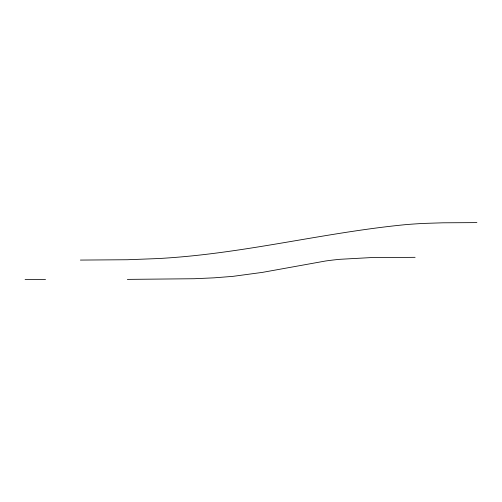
<?xml version="1.0" encoding="UTF-8"?>
<svg xmlns="http://www.w3.org/2000/svg" width="502" height="502" viewBox="0 0 502 502"><rect width="100%" height="100%" fill="white"/><g stroke="black" fill="none" stroke-linecap="round" stroke-linejoin="round"><path stroke-width="0.75" d="M476.9 222.618L442.933 222.806L424.454 223.396A350.854 240.696 0 0 0 405.578 224.645C330.994 231.874 257.896 250.021 183.23 256.723A522.664 358.566 0 0 1 158.469 258.549L127.313 259.741L80.389 260.074M415.116 257.325L370.313 257.633L339.986 259.296A161.111 78.218 0 0 0 325.553 261.002L262.464 272.373L232.922 276.357L214.097 277.832L194.287 278.729L127.351 279.382M25.1 279.382L45.531 279.382"/></g></svg>
